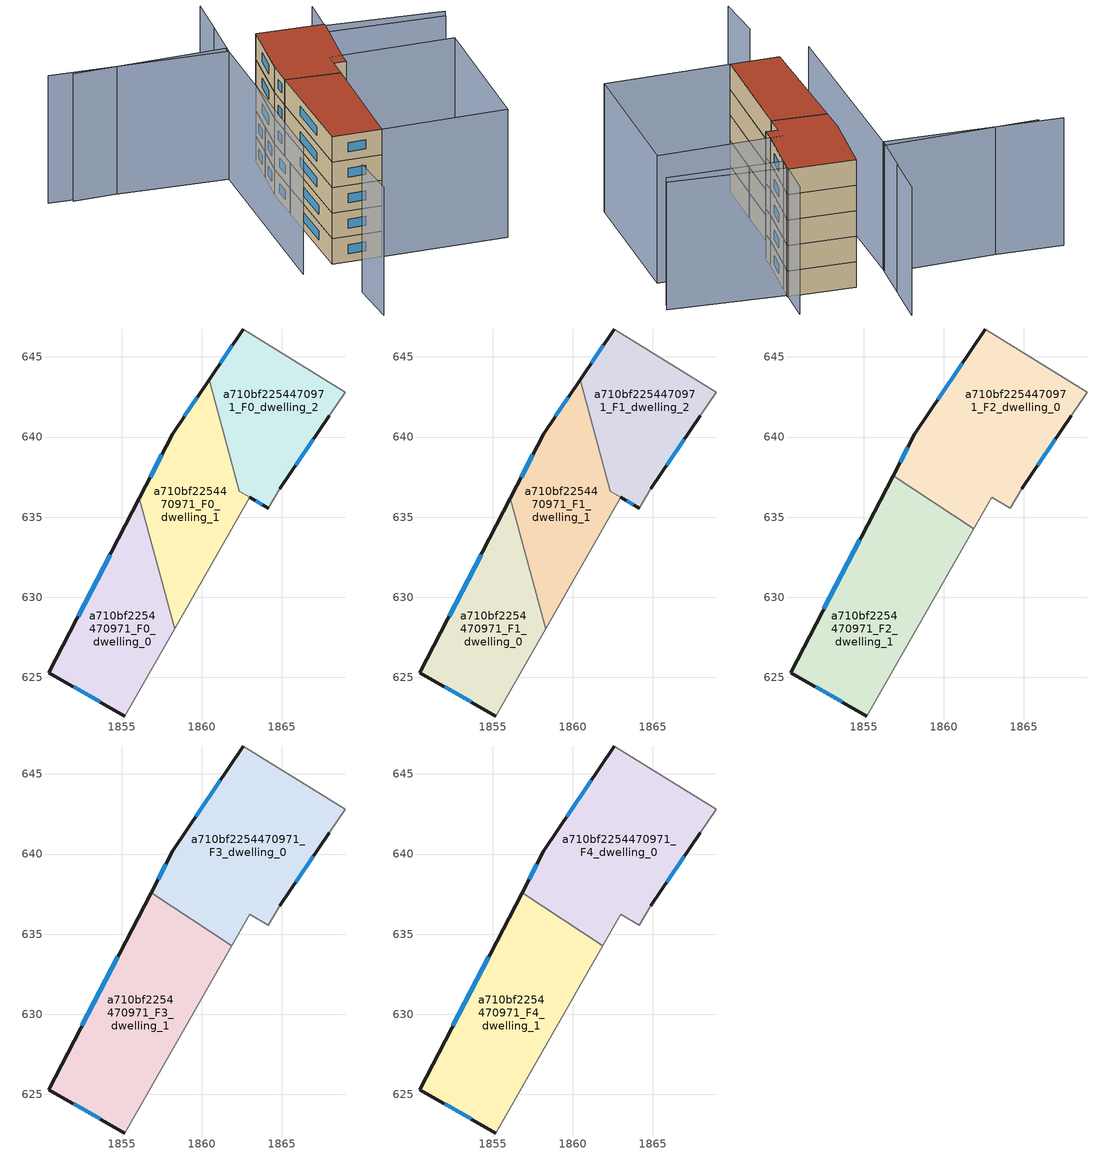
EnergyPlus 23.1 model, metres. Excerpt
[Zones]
a710bf2254470971_F0_dwelling_0
 floor ground (EU_floor_Construction): 1856.11,636.19 1858.31,628.03 1855.21,622.59 1850.46,625.29 z0
 wall outside (EU_wall_Construction): 1856.11,636.19 1850.46,625.29 1855.21,622.59 z0:3
 wall adiabatic (EU_wall_Construction): 1855.21,622.59 1858.31,628.03 z0:3
 wall to a710bf2254470971_F0_dwelling_1 (EU_wall_Construction): 1858.31,628.03 1856.11,636.19 z0:3
 window (EU_Window_Construction): 1852,624.42 1853.67,623.47 / 1854.28,632.66 1852.29,628.82 z0.97:2.03
a710bf2254470971_F0_dwelling_1
 floor ground (EU_floor_Construction): 1860.45,643.57 1862.32,636.62 1862.99,636.23 1858.31,628.03 1856.11,636.19 1858.19,640.19 z0
 wall outside (EU_wall_Construction): 1860.45,643.57 1858.19,640.19 1856.11,636.19 z0:3
 wall adiabatic (EU_wall_Construction): 1858.31,628.03 1862.99,636.23 z0:3
 wall to a710bf2254470971_F0_dwelling_2 (EU_wall_Construction): 1862.99,636.23 1862.33,636.62 / 1862.32,636.62 1860.45,643.57 z0:3
 window (EU_Window_Construction): 1857.51,638.89 1856.78,637.49 / 1859.72,642.47 1858.92,641.28 z0.97:2.03
a710bf2254470971_F0_dwelling_2
 floor ground (EU_floor_Construction): 1868.95,642.78 1867.95,641.32 1864.87,636.78 1864.16,635.55 1862.33,636.62 1860.45,643.57 1862.59,646.74 z0
 wall outside (EU_wall_Construction): 1862.59,646.74 1860.45,643.57 / 1864.87,636.78 1867.95,641.32 / 1862.99,636.23 1864.16,635.55 z0:3
 wall adiabatic (EU_wall_Construction): 1867.95,641.32 1868.95,642.78 1862.59,646.74 / 1864.16,635.55 1864.87,636.78 z0:3
 window (EU_Window_Construction): 1861.9,645.71 1861.15,644.59 / 1865.87,638.25 1866.95,639.85 / 1863.37,636.01 1863.78,635.77 z0.97:2.03
a710bf2254470971_F1_dwelling_0
 floor to a710bf2254470971_F0_dwelling_0 (EU_floor_Construction): 1856.11,636.19 1858.31,628.03 1855.21,622.59 1850.46,625.29 z3
 wall outside (EU_wall_Construction): 1856.11,636.19 1850.46,625.29 1855.21,622.59 z3:6
 wall adiabatic (EU_wall_Construction): 1855.21,622.59 1858.31,628.03 z3:6
 wall to a710bf2254470971_F1_dwelling_1 (EU_wall_Construction): 1858.31,628.03 1856.11,636.19 z3:6
 window (EU_Window_Construction): 1852,624.42 1853.67,623.47 / 1854.28,632.66 1852.29,628.82 z3.97:5.03
a710bf2254470971_F1_dwelling_1
 floor to a710bf2254470971_F0_dwelling_1 (EU_floor_Construction): 1860.45,643.57 1862.32,636.62 1862.99,636.23 1858.31,628.03 1856.11,636.19 1858.19,640.19 z3
 wall outside (EU_wall_Construction): 1860.45,643.57 1858.19,640.19 1856.11,636.19 z3:6
 wall adiabatic (EU_wall_Construction): 1858.31,628.03 1862.99,636.23 z3:6
 wall to a710bf2254470971_F1_dwelling_2 (EU_wall_Construction): 1862.99,636.23 1862.33,636.62 / 1862.32,636.62 1860.45,643.57 z3:6
 window (EU_Window_Construction): 1857.51,638.89 1856.78,637.49 / 1859.72,642.47 1858.92,641.28 z3.97:5.03
a710bf2254470971_F1_dwelling_2
 floor to a710bf2254470971_F0_dwelling_2 (EU_floor_Construction): 1868.95,642.78 1867.95,641.32 1864.87,636.78 1864.16,635.55 1862.33,636.62 1860.45,643.57 1862.59,646.74 z3
 wall outside (EU_wall_Construction): 1862.59,646.74 1860.45,643.57 / 1864.87,636.78 1867.95,641.32 / 1862.99,636.23 1864.16,635.55 z3:6
 wall adiabatic (EU_wall_Construction): 1867.95,641.32 1868.95,642.78 1862.59,646.74 / 1864.16,635.55 1864.87,636.78 z3:6
 window (EU_Window_Construction): 1861.9,645.71 1861.15,644.59 / 1865.87,638.25 1866.95,639.85 / 1863.37,636.01 1863.78,635.77 z3.97:5.03
a710bf2254470971_F2_dwelling_0
 floor to a710bf2254470971_F1_dwelling_2 (EU_floor_Construction): 1868.95,642.78 1867.95,641.32 1864.87,636.78 1864.16,635.55 1862.33,636.62 1860.45,643.57 1862.59,646.74 z6
 floor to a710bf2254470971_F1_dwelling_1 (EU_floor_Construction): 1860.45,643.57 1862.33,636.62 1862.99,636.23 1861.86,634.26 1856.84,637.59 1858.19,640.19 z6
 wall outside (EU_wall_Construction): 1862.59,646.74 1858.19,640.19 1856.84,637.59 / 1864.87,636.78 1867.95,641.32 z6:9
 wall adiabatic (EU_wall_Construction): 1861.86,634.26 1862.99,636.23 1864.16,635.55 1864.87,636.78 / 1867.95,641.32 1868.95,642.78 1862.59,646.74 z6:9
 wall to a710bf2254470971_F2_dwelling_1 (EU_wall_Construction): 1856.84,637.59 1861.86,634.26 z6:9
 window (EU_Window_Construction): 1857.75,639.35 1857.28,638.43 / 1861.16,644.62 1859.61,642.31 / 1865.87,638.25 1866.95,639.85 z6.97:8.03
a710bf2254470971_F2_dwelling_1
 floor to a710bf2254470971_F1_dwelling_0 (EU_floor_Construction): 1856.11,636.19 1858.31,628.03 1855.21,622.59 1850.46,625.29 z6
 floor to a710bf2254470971_F1_dwelling_1 (EU_floor_Construction): 1861.86,634.26 1858.31,628.03 1856.11,636.19 1856.84,637.59 z6
 wall outside (EU_wall_Construction): 1856.84,637.59 1850.46,625.29 1855.21,622.59 z6:9
 wall adiabatic (EU_wall_Construction): 1855.21,622.59 1861.86,634.26 z6:9
 window (EU_Window_Construction): 1852,624.42 1853.67,623.47 / 1854.77,633.6 1852.53,629.28 z6.97:8.03
a710bf2254470971_F3_dwelling_0
 floor to a710bf2254470971_F2_dwelling_0 (EU_floor_Construction): 1868.95,642.78 1867.95,641.32 1864.87,636.78 1864.16,635.55 1862.99,636.23 1861.86,634.26 1856.84,637.59 1858.19,640.19 1862.59,646.74 z9
 wall outside (EU_wall_Construction): 1862.59,646.74 1858.19,640.19 1856.84,637.59 / 1864.87,636.78 1867.95,641.32 z9:12
 wall adiabatic (EU_wall_Construction): 1861.86,634.26 1862.99,636.23 1864.16,635.55 1864.87,636.78 / 1867.95,641.32 1868.95,642.78 1862.59,646.74 z9:12
 wall to a710bf2254470971_F3_dwelling_1 (EU_wall_Construction): 1856.84,637.59 1861.86,634.26 z9:12
 window (EU_Window_Construction): 1857.75,639.35 1857.28,638.43 / 1861.16,644.62 1859.61,642.31 / 1865.87,638.25 1866.95,639.85 z9.97:11.03
a710bf2254470971_F3_dwelling_1
 floor to a710bf2254470971_F2_dwelling_1 (EU_floor_Construction): 1861.86,634.26 1855.21,622.59 1850.46,625.29 1856.84,637.59 z9
 wall outside (EU_wall_Construction): 1856.84,637.59 1850.46,625.29 1855.21,622.59 z9:12
 wall adiabatic (EU_wall_Construction): 1855.21,622.59 1861.86,634.26 z9:12
 window (EU_Window_Construction): 1852,624.42 1853.67,623.47 / 1854.77,633.6 1852.53,629.28 z9.97:11.03
a710bf2254470971_F4_dwelling_0
 floor to a710bf2254470971_F3_dwelling_0 (EU_floor_Construction): 1868.95,642.78 1867.95,641.32 1864.87,636.78 1864.16,635.55 1862.99,636.23 1861.86,634.26 1856.84,637.59 1858.19,640.19 1862.59,646.74 z12
 wall outside (EU_wall_Construction): 1862.59,646.74 1858.19,640.19 1856.84,637.59 / 1864.87,636.78 1867.95,641.32 z12:15
 wall adiabatic (EU_wall_Construction): 1861.86,634.26 1862.99,636.23 1864.16,635.55 1864.87,636.78 / 1867.95,641.32 1868.95,642.78 1862.59,646.74 z12:15
 wall to a710bf2254470971_F4_dwelling_1 (EU_wall_Construction): 1856.84,637.59 1861.86,634.26 z12:15
 window (EU_Window_Construction): 1857.75,639.35 1857.28,638.43 / 1861.16,644.62 1859.61,642.31 / 1865.87,638.25 1866.95,639.85 z12.97:14.03
 roof outside (EU_roof_Construction): 1864.87,636.78 1867.95,641.32 1868.95,642.78 1862.59,646.74 1858.19,640.19 1856.84,637.59 1861.86,634.26 1862.99,636.23 1864.16,635.55 z15
a710bf2254470971_F4_dwelling_1
 floor to a710bf2254470971_F3_dwelling_1 (EU_floor_Construction): 1861.86,634.26 1855.21,622.59 1850.46,625.29 1856.84,637.59 z12
 wall outside (EU_wall_Construction): 1856.84,637.59 1850.46,625.29 1855.21,622.59 z12:15
 wall adiabatic (EU_wall_Construction): 1855.21,622.59 1861.86,634.26 z12:15
 window (EU_Window_Construction): 1852,624.42 1853.67,623.47 / 1854.77,633.6 1852.53,629.28 z12.97:14.03
 roof outside (EU_roof_Construction): 1855.21,622.59 1861.86,634.26 1856.84,637.59 1850.46,625.29 z15
shading: 1878.78,634.64 1867.95,641.32 / 1867.95,641.32 1871.08,646.4 / 1843.19,654.94 1858.1,646.86 / 1858.1,646.86 1846.84,626.1 / 1860.58,650.77 1857.72,646.2 / 1857.72,646.2 1841.13,656.59 / 1879.5,635.38 1862.59,646.74 / 1863.43,655.22 1860.56,650.7 / 1845.47,613.69 1847.83,618.79 / 1867.24,615.76 1855.21,622.59 / 1855.21,622.59 1863.65,637.47 / 1863.65,637.47 1875.68,630.64 / 1875.68,630.64 1867.24,615.76 z0:15
[Building]
EU S2 Campaign: North Axis=0; Terrain=City; Solar Distribution=FullExterior
[Site:Location]
Bologna: Latitude=44.5; Longitude=11.25; Time Zone=1; Elevation=37
[SizingPeriod:WeatherFileDays]
AnnualSizingPeriod: Begin Month=1; Begin Day of Month=1; End Month=12; End Day of Month=31; Day of Week for Start Day=Monday; Use Weather File Daylight Saving Period=No; Use Weather File Rain and Snow Indicators=No
[MATERIAL]
EU_InternalMass_Material: Roughness=MediumRough; Thickness=0.1; Conductivity=1; Density=1800; Specific Heat=900; Thermal Absorptance=0.9; Solar Absorptance=0.7; Visible Absorptance=0.7
[MATERIAL:NOMASS] Roughness=MediumRough; Thermal Absorptance=0.9; Solar Absorptance=0.7; Visible Absorptance=0.7
Name | Thermal Resistance
EU_wall_NoMass | 0.779417
EU_roof_NoMass | 0.435466
EU_floor_NoMass | 0.588222
[WINDOWMATERIAL:SIMPLEGLAZINGSYSTEM]
EU_Window_SimpleGlazing: UFactor=5.16242; Solar Heat Gain Coefficient=0.85; Visible Transmittance=0.85
[CONSTRUCTION]
EU_wall_Construction: EU_wall_NoMass
EU_roof_Construction: EU_roof_NoMass
EU_floor_Construction: EU_floor_NoMass
EU_Window_Construction: EU_Window_SimpleGlazing
EU_InternalMass_Construction: EU_InternalMass_Material
[ZONE] Type=1; Multiplier=1; Ceiling Height=autocalculate; Floor Area=autocalculate; Part of Total Floor Area=Yes
Name | Volume
a710bf2254470971_F0_dwelling_0; a710bf2254470971_F1_dwelling_0 | 156.493
a710bf2254470971_F2_dwelling_0 | 234.713
a710bf2254470971_F3_dwelling_0; a710bf2254470971_F4_dwelling_0 | 234.719
a710bf2254470971_F0_dwelling_1; a710bf2254470971_F1_dwelling_1 | 157.351
a710bf2254470971_F2_dwelling_1 | 234.72
a710bf2254470971_F3_dwelling_1; a710bf2254470971_F4_dwelling_1 | 234.727
a710bf2254470971_F0_dwelling_2; a710bf2254470971_F1_dwelling_2 | 155.591
[INTERNALMASS] Construction=EU_InternalMass_Construction
Name | Zone or ZoneList | Surface Area
a710bf2254470971_F0_dwelling_0_EU_InternalMass | a710bf2254470971_F0_dwelling_0 | 52.1645
a710bf2254470971_F0_dwelling_1_EU_InternalMass | a710bf2254470971_F0_dwelling_1 | 52.4523
a710bf2254470971_F0_dwelling_2_EU_InternalMass | a710bf2254470971_F0_dwelling_2 | 51.866
a710bf2254470971_F1_dwelling_0_EU_InternalMass | a710bf2254470971_F1_dwelling_0 | 52.1645
a710bf2254470971_F1_dwelling_1_EU_InternalMass | a710bf2254470971_F1_dwelling_1 | 52.4523
a710bf2254470971_F1_dwelling_2_EU_InternalMass | a710bf2254470971_F1_dwelling_2 | 51.866
a710bf2254470971_F2_dwelling_0_EU_InternalMass | a710bf2254470971_F2_dwelling_0 | 78.2396
a710bf2254470971_F2_dwelling_1_EU_InternalMass | a710bf2254470971_F2_dwelling_1 | 78.2424
a710bf2254470971_F3_dwelling_0_EU_InternalMass | a710bf2254470971_F3_dwelling_0 | 78.2396
a710bf2254470971_F3_dwelling_1_EU_InternalMass | a710bf2254470971_F3_dwelling_1 | 78.2424
a710bf2254470971_F4_dwelling_0_EU_InternalMass | a710bf2254470971_F4_dwelling_0 | 78.2396
a710bf2254470971_F4_dwelling_1_EU_InternalMass | a710bf2254470971_F4_dwelling_1 | 78.2424
[OTHEREQUIPMENT] Fuel Type=Electricity; Design Level Calculation Method=Watts/Area; Power per Zone Floor Area=1; Fraction Latent=0; Fraction Radiant=0; Fraction Lost=0; Carbon Dioxide Generation Rate=0; EndUse Subcategory=EU_Step8_InternalGains
Name | Zone or ZoneList or Space or SpaceList | Schedule
EU_Step8_InternalGain_a710bf2254470971_F0_dwelling_0_f000 | a710bf2254470971_F0_dwelling_0 | EU_Step8_GainSchedule_a710bf2254470971_F0_dwelling_0_f000
EU_Step8_InternalGain_a710bf2254470971_F0_dwelling_1_f000 | a710bf2254470971_F0_dwelling_1 | EU_Step8_GainSchedule_a710bf2254470971_F0_dwelling_1_f000
EU_Step8_InternalGain_a710bf2254470971_F0_dwelling_2_f000 | a710bf2254470971_F0_dwelling_2 | EU_Step8_GainSchedule_a710bf2254470971_F0_dwelling_2_f000
EU_Step8_InternalGain_a710bf2254470971_F1_dwelling_0_f000 | a710bf2254470971_F1_dwelling_0 | EU_Step8_GainSchedule_a710bf2254470971_F1_dwelling_0_f000
EU_Step8_InternalGain_a710bf2254470971_F1_dwelling_1_f000 | a710bf2254470971_F1_dwelling_1 | EU_Step8_GainSchedule_a710bf2254470971_F1_dwelling_1_f000
EU_Step8_InternalGain_a710bf2254470971_F1_dwelling_2_f000 | a710bf2254470971_F1_dwelling_2 | EU_Step8_GainSchedule_a710bf2254470971_F1_dwelling_2_f000
EU_Step8_InternalGain_a710bf2254470971_F2_dwelling_0_f000 | a710bf2254470971_F2_dwelling_0 | EU_Step8_GainSchedule_a710bf2254470971_F2_dwelling_0_f000
EU_Step8_InternalGain_a710bf2254470971_F2_dwelling_1_f000 | a710bf2254470971_F2_dwelling_1 | EU_Step8_GainSchedule_a710bf2254470971_F2_dwelling_1_f000
EU_Step8_InternalGain_a710bf2254470971_F3_dwelling_0_f000 | a710bf2254470971_F3_dwelling_0 | EU_Step8_GainSchedule_a710bf2254470971_F3_dwelling_0_f000
EU_Step8_InternalGain_a710bf2254470971_F3_dwelling_1_f000 | a710bf2254470971_F3_dwelling_1 | EU_Step8_GainSchedule_a710bf2254470971_F3_dwelling_1_f000
EU_Step8_InternalGain_a710bf2254470971_F4_dwelling_0_f000 | a710bf2254470971_F4_dwelling_0 | EU_Step8_GainSchedule_a710bf2254470971_F4_dwelling_0_f000
EU_Step8_InternalGain_a710bf2254470971_F4_dwelling_1_f000 | a710bf2254470971_F4_dwelling_1 | EU_Step8_GainSchedule_a710bf2254470971_F4_dwelling_1_f000
[ZONEVENTILATION:DESIGNFLOWRATE] Schedule=EU_AlwaysOn; Design Flow Rate Calculation Method=AirChanges/Hour; Air Changes per Hour=0.712058; Ventilation Type=Natural; Fan Pressure Rise=0; Fan Total Efficiency=1; Constant Term Coefficient=1; Temperature Term Coefficient=0; Velocity Term Coefficient=0; Velocity Squared Term Coefficient=0; Minimum Indoor Temperature=-100; Maximum Indoor Temperature=100; Delta Temperature=-100; Minimum Outdoor Temperature=-100; Maximum Outdoor Temperature=100; Maximum Wind Speed=40
Name | Zone or ZoneList or Space or SpaceList
EU_ConstantAir_a710bf2254470971_F0_dwelling_0 | a710bf2254470971_F0_dwelling_0
EU_ConstantAir_a710bf2254470971_F0_dwelling_1 | a710bf2254470971_F0_dwelling_1
EU_ConstantAir_a710bf2254470971_F0_dwelling_2 | a710bf2254470971_F0_dwelling_2
EU_ConstantAir_a710bf2254470971_F1_dwelling_0 | a710bf2254470971_F1_dwelling_0
EU_ConstantAir_a710bf2254470971_F1_dwelling_1 | a710bf2254470971_F1_dwelling_1
EU_ConstantAir_a710bf2254470971_F1_dwelling_2 | a710bf2254470971_F1_dwelling_2
EU_ConstantAir_a710bf2254470971_F2_dwelling_0 | a710bf2254470971_F2_dwelling_0
EU_ConstantAir_a710bf2254470971_F2_dwelling_1 | a710bf2254470971_F2_dwelling_1
EU_ConstantAir_a710bf2254470971_F3_dwelling_0 | a710bf2254470971_F3_dwelling_0
EU_ConstantAir_a710bf2254470971_F3_dwelling_1 | a710bf2254470971_F3_dwelling_1
EU_ConstantAir_a710bf2254470971_F4_dwelling_0 | a710bf2254470971_F4_dwelling_0
EU_ConstantAir_a710bf2254470971_F4_dwelling_1 | a710bf2254470971_F4_dwelling_1
[HVACTEMPLATE:THERMOSTAT] Constant Heating Setpoint=20; Constant Cooling Setpoint=50
EU_HeatOnly_a710bf2254470971_F0_dwelling_0; EU_HeatOnly_a710bf2254470971_F0_dwelling_1; EU_HeatOnly_a710bf2254470971_F0_dwelling_2; EU_HeatOnly_a710bf2254470971_F1_dwelling_0; EU_HeatOnly_a710bf2254470971_F1_dwelling_1; EU_HeatOnly_a710bf2254470971_F1_dwelling_2; EU_HeatOnly_a710bf2254470971_F2_dwelling_0; EU_HeatOnly_a710bf2254470971_F2_dwelling_1; EU_HeatOnly_a710bf2254470971_F3_dwelling_0; EU_HeatOnly_a710bf2254470971_F3_dwelling_1; EU_HeatOnly_a710bf2254470971_F4_dwelling_0; EU_HeatOnly_a710bf2254470971_F4_dwelling_1
[HVACTEMPLATE:ZONE:IDEALLOADSAIRSYSTEM] System Availability Schedule=EU_AlwaysOn; Maximum Heating Supply Air Temperature=50; Minimum Cooling Supply Air Temperature=13; Maximum Heating Supply Air Humidity Ratio=0.0156; Minimum Cooling Supply Air Humidity Ratio=0.0077; Heating Limit=NoLimit; Cooling Limit=NoLimit; Heating Availability Schedule=EU_AlwaysOn; Cooling Availability Schedule=EU_CoolingOff; Dehumidification Control Type=ConstantSensibleHeatRatio; Cooling Sensible Heat Ratio=0.7; Dehumidification Setpoint=60; Humidification Control Type=None; Humidification Setpoint=30; Outdoor Air Method=None; Outdoor Air Flow Rate per Person=0.00944; Outdoor Air Flow Rate per Zone Floor Area=0; Outdoor Air Flow Rate per Zone=0; Demand Controlled Ventilation Type=None; Outdoor Air Economizer Type=NoEconomizer; Heat Recovery Type=None; Sensible Heat Recovery Effectiveness=0.7; Latent Heat Recovery Effectiveness=0.65
Name | Template Thermostat
a710bf2254470971_F0_dwelling_0 | EU_HeatOnly_a710bf2254470971_F0_dwelling_0
a710bf2254470971_F0_dwelling_1 | EU_HeatOnly_a710bf2254470971_F0_dwelling_1
a710bf2254470971_F0_dwelling_2 | EU_HeatOnly_a710bf2254470971_F0_dwelling_2
a710bf2254470971_F1_dwelling_0 | EU_HeatOnly_a710bf2254470971_F1_dwelling_0
a710bf2254470971_F1_dwelling_1 | EU_HeatOnly_a710bf2254470971_F1_dwelling_1
a710bf2254470971_F1_dwelling_2 | EU_HeatOnly_a710bf2254470971_F1_dwelling_2
a710bf2254470971_F2_dwelling_0 | EU_HeatOnly_a710bf2254470971_F2_dwelling_0
a710bf2254470971_F2_dwelling_1 | EU_HeatOnly_a710bf2254470971_F2_dwelling_1
a710bf2254470971_F3_dwelling_0 | EU_HeatOnly_a710bf2254470971_F3_dwelling_0
a710bf2254470971_F3_dwelling_1 | EU_HeatOnly_a710bf2254470971_F3_dwelling_1
a710bf2254470971_F4_dwelling_0 | EU_HeatOnly_a710bf2254470971_F4_dwelling_0
a710bf2254470971_F4_dwelling_1 | EU_HeatOnly_a710bf2254470971_F4_dwelling_1
[SIZING:ZONE] Zone Cooling Design Supply Air Temperature Input Method=SupplyAirTemperature; Zone Cooling Design Supply Air Temperature=13; Zone Heating Design Supply Air Temperature Input Method=SupplyAirTemperature; Zone Heating Design Supply Air Temperature=50; Zone Cooling Design Supply Air Humidity Ratio=0.008; Zone Heating Design Supply Air Humidity Ratio=0.008; Cooling Design Air Flow Method=DesignDay; Cooling Design Air Flow Rate=0; Cooling Minimum Air Flow per Zone Floor Area=0.000762; Cooling Minimum Air Flow=0; Cooling Minimum Air Flow Fraction=0.2; Heating Design Air Flow Method=DesignDay; Heating Design Air Flow Rate=0; Heating Maximum Air Flow per Zone Floor Area=0.002032; Heating Maximum Air Flow=0.141576; Heating Maximum Air Flow Fraction=0.3; Account for Dedicated Outdoor Air System=No; Dedicated Outdoor Air System Control Strategy=NeutralSupplyAir; Dedicated Outdoor Air Low Setpoint Temperature for Design=autosize; Dedicated Outdoor Air High Setpoint Temperature for Design=autosize; Zone Load Sizing Method=Sensible Load Only No Latent Load; Zone Latent Cooling Design Supply Air Humidity Ratio Input Method=HumidityRatioDifference; Zone Cooling Design Supply Air Humidity Ratio Difference=0.005; Zone Latent Heating Design Supply Air Humidity Ratio Input Method=HumidityRatioDifference; Zone Humidification Design Supply Air Humidity Ratio Difference=0.005
a710bf2254470971_F0_dwelling_0; a710bf2254470971_F0_dwelling_1; a710bf2254470971_F0_dwelling_2; a710bf2254470971_F1_dwelling_0; a710bf2254470971_F1_dwelling_1; a710bf2254470971_F1_dwelling_2; a710bf2254470971_F2_dwelling_0; a710bf2254470971_F2_dwelling_1; a710bf2254470971_F3_dwelling_0; a710bf2254470971_F3_dwelling_1; a710bf2254470971_F4_dwelling_0; a710bf2254470971_F4_dwelling_1
[SCHEDULE:CONSTANT]
Name | Hourly Value
EU_AlwaysOn | 1
EU_CoolingOff | 0
[SCHEDULE:FILE] Column Number=1; Rows to Skip at Top=0; Number of Hours of Data=8760; Column Separator=Comma; Interpolate to Timestep=No; Minutes per Item=60; Adjust Schedule for Daylight Savings=Yes
Name | File
EU_Step8_GainSchedule_a710bf2254470971_F0_dwelling_0_f000 | ../../schedules/a710bf2254470971/a710bf2254470971_F0_dwelling_0_f000_gain.csv
EU_Step8_GainSchedule_a710bf2254470971_F0_dwelling_1_f000 | ../../schedules/a710bf2254470971/a710bf2254470971_F0_dwelling_1_f000_gain.csv
EU_Step8_GainSchedule_a710bf2254470971_F0_dwelling_2_f000 | ../../schedules/a710bf2254470971/a710bf2254470971_F0_dwelling_2_f000_gain.csv
EU_Step8_GainSchedule_a710bf2254470971_F1_dwelling_0_f000 | ../../schedules/a710bf2254470971/a710bf2254470971_F1_dwelling_0_f000_gain.csv
EU_Step8_GainSchedule_a710bf2254470971_F1_dwelling_1_f000 | ../../schedules/a710bf2254470971/a710bf2254470971_F1_dwelling_1_f000_gain.csv
EU_Step8_GainSchedule_a710bf2254470971_F1_dwelling_2_f000 | ../../schedules/a710bf2254470971/a710bf2254470971_F1_dwelling_2_f000_gain.csv
EU_Step8_GainSchedule_a710bf2254470971_F2_dwelling_0_f000 | ../../schedules/a710bf2254470971/a710bf2254470971_F2_dwelling_0_f000_gain.csv
EU_Step8_GainSchedule_a710bf2254470971_F2_dwelling_1_f000 | ../../schedules/a710bf2254470971/a710bf2254470971_F2_dwelling_1_f000_gain.csv
EU_Step8_GainSchedule_a710bf2254470971_F3_dwelling_0_f000 | ../../schedules/a710bf2254470971/a710bf2254470971_F3_dwelling_0_f000_gain.csv
EU_Step8_GainSchedule_a710bf2254470971_F3_dwelling_1_f000 | ../../schedules/a710bf2254470971/a710bf2254470971_F3_dwelling_1_f000_gain.csv
EU_Step8_GainSchedule_a710bf2254470971_F4_dwelling_0_f000 | ../../schedules/a710bf2254470971/a710bf2254470971_F4_dwelling_0_f000_gain.csv
EU_Step8_GainSchedule_a710bf2254470971_F4_dwelling_1_f000 | ../../schedules/a710bf2254470971/a710bf2254470971_F4_dwelling_1_f000_gain.csv
